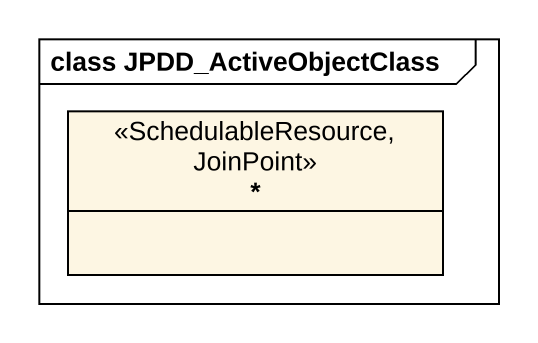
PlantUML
@startuml
mainframe class JPDD_ActiveObjectClass
hide circle
hide empty members
class "*" as class1 <<SchedulableResource, JoinPoint>>
@enduml
